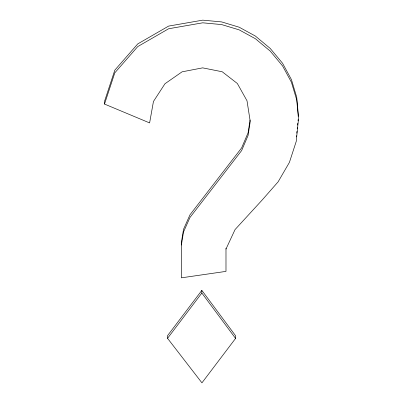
<?xml version="1.0" encoding="UTF-8"?>
<svg xmlns="http://www.w3.org/2000/svg" width="403" height="403" viewBox="0 0 403 403"><rect width="100%" height="100%" fill="white"/><g stroke="black" fill="none" stroke-linecap="round" stroke-linejoin="round"><path stroke-width="0.6" d="M296.412 136.899L296.537 135.655M296.789 133.171L296.981 131.307M297.233 128.824L297.359 127.58M297.61 125.096L297.797 123.232M298.049 120.749L298.175 119.51M250.051 120.023L248.087 132.783L241.629 147.906L189.984 214.794L183.526 229.297L181.375 242.405L181.375 277.833L225.987 271.385L225.987 248.253M181.375 245.069L183.526 231.962L189.984 217.459L241.629 150.571L248.087 135.448L250.238 121.469L247.014 100.805L237.347 83.497L222.229 71.769L202.654 67.86L182.08 71.83L164.978 83.733L153.452 101.465L149.609 122.915L104.513 104.065L104.513 101.405L114.805 70.167L137.75 43.912L168.63 26.089L202.739 20.15L221.655 21.918L239.206 27.223L255.391 36.058L270.212 48.431L282.584 63.286L291.419 79.562L296.724 97.269L298.487 116.402M104.513 104.065L114.805 72.832L137.75 46.577L168.63 28.754L202.739 22.815L221.655 24.583L239.206 29.882L255.391 38.723L270.212 51.095L282.584 65.946L291.419 82.227L296.724 99.934L298.487 119.066L296.225 141.423L289.425 162.354L278.1 181.859L262.237 199.938L235.05 229.584L225.987 249.054M201.843 290.367L167.547 335.664L167.547 338.329L201.938 382.85L235.574 338.419L235.574 335.759L201.843 290.367L201.843 293.031L235.574 338.419M167.547 338.329L201.843 293.031"/></g></svg>
